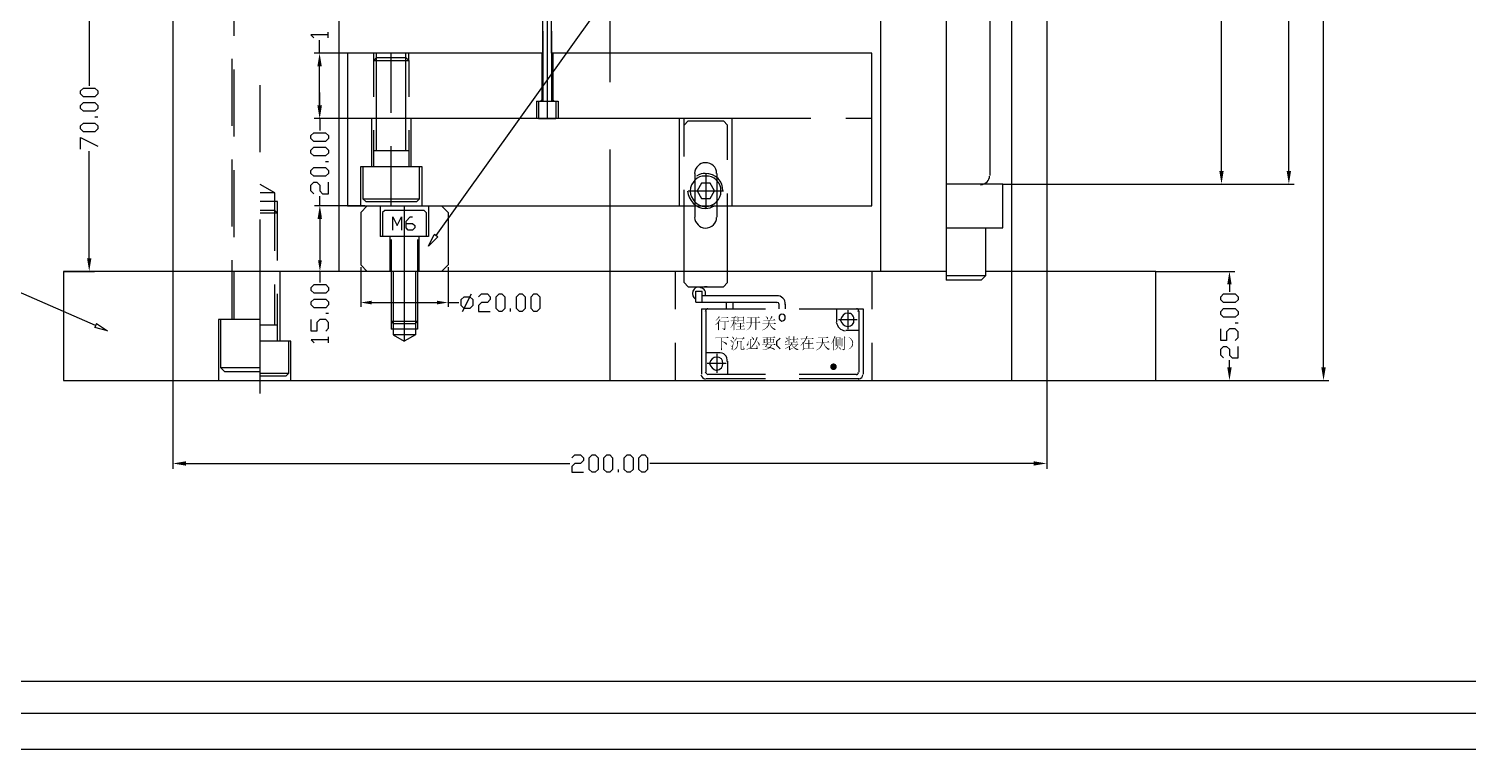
# Model space of a CAD drawing. Header units: inches. Extents: x 0 to 325, y 148 to 354.
# Drawn here: x 45.1 to 125.6, y 147.9 to 188.3 of the extents above; entities that cross this region are included whole.
import ezdxf

# ---------------------------------------------------------------- set-up
doc = ezdxf.new("R2010")
doc.units = ezdxf.units.IN
doc.header["$MEASUREMENT"] = 0

# ---------------------------------------------------------------- blocks, each defined once
blk = doc.blocks.new('AHH1270-500010_3')
at = {"transparency": 33554687}
for color, points in [(1, [(61.517, 186.165), (61.395, 186.897), (61.273, 186.165)]), (1, [(61.517, 183.966), (61.395, 183.234), (61.273, 183.967)]), (1, [(61.526, 183.966), (61.404, 183.234), (61.282, 183.967)]), (1, [(111.933, 180.303), (111.811, 179.57), (111.689, 180.302)]), (1, [(115.7, 180.303), (115.577, 179.57), (115.455, 180.302)]), (1, [(61.526, 177.616), (61.404, 178.348), (61.282, 177.616)]), (1, [(61.515, 177.738), (61.413, 178.348), (61.311, 177.738)]), (1, [(48.638, 175.417), (48.516, 174.685), (48.394, 175.418)]), (1, [(61.515, 175.295), (61.413, 174.685), (61.311, 175.295)]), (1, [(112.379, 173.952), (112.257, 174.685), (112.135, 173.952)]), (1, [(64.303, 172.837), (63.692, 172.939), (64.303, 173.04)]), (1, [(67.967, 172.837), (68.578, 172.939), (67.967, 173.04)]), (256, [(83.722, 171.79), (83.722, 171.418), (83.67, 171.387), (83.672, 171.425), (83.674, 171.633), (83.674, 171.803), (83.635, 171.762), (83.558, 171.696), (83.52, 171.67), (83.514, 171.681), (83.549, 171.717), (83.618, 171.797), (83.652, 171.841), (83.685, 171.885), (83.735, 171.97), (83.752, 172.011), (83.81, 171.96), (83.78, 171.943), (83.758, 171.911), (83.72, 171.86), (83.704, 171.841), (83.742, 171.81)]), (256, [(83.715, 172.179), (83.776, 172.131), (83.764, 172.127), (83.723, 172.091), (83.694, 172.059), (83.665, 172.025), (83.592, 171.959), (83.547, 171.926), (83.541, 171.936), (83.57, 171.963), (83.623, 172.026), (83.648, 172.061), (83.673, 172.096), (83.706, 172.155)]), (256, [(83.882, 171.486), (83.928, 171.483), (83.989, 171.479), (84.004, 171.479), (84.02, 171.479), (84.035, 171.5), (84.035, 171.52), (84.035, 171.869), (83.906, 171.869), (83.883, 171.869), (83.843, 171.863), (83.824, 171.858), (83.793, 171.889), (84.186, 171.889), (84.237, 171.936), (84.295, 171.869), (84.083, 171.869), (84.083, 171.503), (84.085, 171.457), (84.042, 171.403), (83.998, 171.394), (83.998, 171.418), (83.94, 171.455), (83.882, 171.469)]), (256, [(83.851, 172.093), (84.141, 172.093), (84.189, 172.138), (84.247, 172.073), (83.964, 172.073), (83.942, 172.073), (83.901, 172.068), (83.882, 172.063)]), (256, [(84.54, 172.09), (84.518, 172.086), (84.446, 172.078), (84.397, 172.073), (84.397, 172.086), (84.429, 172.092), (84.505, 172.111), (84.549, 172.124), (84.592, 172.138), (84.649, 172.164), (84.663, 172.176), (84.708, 172.114), (84.692, 172.114), (84.631, 172.106), (84.585, 172.097), (84.585, 171.926), (84.636, 171.926), (84.673, 171.963), (84.728, 171.905), (84.585, 171.905), (84.585, 171.841), (84.62, 171.825), (84.667, 171.799), (84.678, 171.788), (84.689, 171.777), (84.701, 171.755), (84.701, 171.746), (84.701, 171.737), (84.696, 171.72), (84.692, 171.713), (84.688, 171.705), (84.68, 171.697), (84.677, 171.697), (84.672, 171.697), (84.659, 171.715), (84.653, 171.732), (84.643, 171.757), (84.608, 171.805), (84.585, 171.827), (84.585, 171.65), (84.586, 171.441), (84.588, 171.411), (84.537, 171.387), (84.538, 171.452), (84.54, 171.65), (84.54, 171.783), (84.509, 171.704), (84.429, 171.573), (84.38, 171.52), (84.373, 171.531), (84.407, 171.583), (84.46, 171.685), (84.479, 171.735), (84.497, 171.784), (84.523, 171.87), (84.53, 171.905), (84.482, 171.905), (84.46, 171.905), (84.419, 171.9), (84.401, 171.896), (84.37, 171.926), (84.54, 171.926)]), (256, [(84.711, 171.803), (85.066, 171.803), (85.103, 171.841), (85.158, 171.783), (84.95, 171.783), (84.95, 171.636), (85.048, 171.636), (85.086, 171.674), (85.14, 171.616), (84.95, 171.616), (84.95, 171.459), (85.082, 171.459), (85.123, 171.5), (85.181, 171.439), (84.772, 171.439), (84.75, 171.439), (84.709, 171.433), (84.69, 171.428), (84.659, 171.459), (84.905, 171.459), (84.905, 171.616), (84.844, 171.616), (84.822, 171.616), (84.781, 171.61), (84.762, 171.605), (84.731, 171.636), (84.905, 171.636), (84.905, 171.783), (84.823, 171.783), (84.801, 171.783), (84.76, 171.778), (84.741, 171.773)]), (256, [(86.546, 171.95), (86.544, 171.906), (86.539, 171.813), (86.536, 171.766), (86.795, 171.766), (86.846, 171.817), (86.917, 171.745), (86.58, 171.745), (86.595, 171.701), (86.65, 171.616), (86.689, 171.575), (86.729, 171.534), (86.843, 171.472), (86.917, 171.452), (86.917, 171.441), (86.89, 171.44), (86.853, 171.418), (86.843, 171.397), (86.796, 171.421), (86.712, 171.485), (86.674, 171.525), (86.636, 171.565), (86.578, 171.675), (86.559, 171.745), (86.532, 171.745), (86.517, 171.682), (86.451, 171.574), (86.401, 171.529), (86.351, 171.483), (86.218, 171.413), (86.137, 171.387), (86.133, 171.401), (86.22, 171.438), (86.345, 171.521), (86.382, 171.566), (86.42, 171.611), (86.469, 171.701), (86.481, 171.745), (86.245, 171.745), (86.223, 171.745), (86.182, 171.74), (86.164, 171.735), (86.133, 171.766), (86.485, 171.766), (86.488, 171.803), (86.491, 171.896), (86.491, 171.95), (86.29, 171.95), (86.268, 171.95), (86.227, 171.945), (86.208, 171.94), (86.178, 171.971), (86.563, 171.971), (86.577, 171.994), (86.602, 172.05), (86.614, 172.082), (86.626, 172.113), (86.643, 172.165), (86.648, 172.185), (86.73, 172.131), (86.689, 172.114), (86.66, 172.069), (86.609, 171.998), (86.587, 171.971), (86.764, 171.971), (86.812, 172.019), (86.88, 171.95)]), (256, [(86.324, 172.168), (86.331, 172.178), (86.365, 172.16), (86.416, 172.126), (86.433, 172.11), (86.45, 172.095), (86.467, 172.066), (86.467, 172.053), (86.467, 172.044), (86.461, 172.025), (86.456, 172.015), (86.45, 172.005), (86.442, 171.994), (86.433, 171.994), (86.418, 172.019), (86.409, 172.042), (86.396, 172.076), (86.353, 172.139)]), (256, [(83.513, 170.974), (84.144, 170.974), (84.195, 171.025), (84.267, 170.953), (83.895, 170.953), (83.895, 170.776), (83.998, 170.745), (84.116, 170.697), (84.132, 170.678), (84.148, 170.661), (84.164, 170.629), (84.164, 170.615), (84.164, 170.611), (84.16, 170.596), (84.156, 170.586), (84.152, 170.577), (84.144, 170.568), (84.141, 170.568), (84.134, 170.568), (84.11, 170.59), (84.093, 170.612), (84.069, 170.644), (83.97, 170.718), (83.895, 170.759), (83.895, 170.411), (83.895, 170.375), (83.897, 170.315), (83.899, 170.291), (83.841, 170.268), (83.842, 170.331), (83.844, 170.418), (83.844, 170.441), (83.844, 170.953), (83.626, 170.953), (83.604, 170.953), (83.563, 170.948), (83.544, 170.943)]), (256, [(84.366, 170.851), (84.426, 170.82), (84.485, 170.769), (84.485, 170.75), (84.485, 170.731), (84.476, 170.704), (84.466, 170.697), (84.457, 170.69), (84.441, 170.707), (84.434, 170.731), (84.426, 170.754), (84.388, 170.808), (84.359, 170.84)]), (256, [(84.605, 170.871), (84.558, 170.707), (84.506, 170.522), (84.5, 170.501), (84.495, 170.48), (84.49, 170.428), (84.49, 170.397), (84.491, 170.366), (84.494, 170.323), (84.495, 170.311), (84.495, 170.305), (84.487, 170.298), (84.478, 170.298), (84.471, 170.298), (84.455, 170.301), (84.444, 170.305), (84.434, 170.308), (84.424, 170.323), (84.424, 170.336), (84.424, 170.344), (84.429, 170.369), (84.434, 170.387), (84.439, 170.403), (84.444, 170.431), (84.444, 170.441), (84.444, 170.453), (84.436, 170.472), (84.429, 170.479), (84.421, 170.486), (84.388, 170.499), (84.362, 170.506), (84.362, 170.52), (84.393, 170.516), (84.432, 170.514), (84.439, 170.515), (84.447, 170.516), (84.464, 170.531), (84.473, 170.545), (84.483, 170.56), (84.541, 170.725), (84.591, 170.875)]), (256, [(84.444, 171.038), (84.492, 171.014), (84.544, 170.979), (84.548, 170.966), (84.553, 170.954), (84.557, 170.937), (84.557, 170.932), (84.557, 170.924), (84.551, 170.909), (84.545, 170.902), (84.539, 170.895), (84.529, 170.888), (84.526, 170.888), (84.521, 170.888), (84.511, 170.905), (84.506, 170.922), (84.497, 170.944), (84.463, 170.997), (84.437, 171.028)]), (256, [(84.731, 170.796), (84.778, 170.768), (84.922, 170.768), (84.956, 170.802), (85.004, 170.755), (84.973, 170.731), (84.973, 170.38), (84.973, 170.363), (84.986, 170.347), (85, 170.349), (85.069, 170.349), (85.08, 170.349), (85.094, 170.368), (85.096, 170.387), (85.098, 170.405), (85.101, 170.462), (85.103, 170.499), (85.116, 170.499), (85.118, 170.47), (85.123, 170.424), (85.127, 170.405), (85.13, 170.388), (85.149, 170.363), (85.164, 170.356), (85.155, 170.338), (85.138, 170.316), (85.128, 170.313), (85.119, 170.311), (85.101, 170.308), (85.092, 170.308), (84.993, 170.308), (84.961, 170.307), (84.928, 170.338), (84.928, 170.369), (84.928, 170.748), (84.778, 170.748), (84.778, 170.668), (84.769, 170.544), (84.76, 170.501), (84.75, 170.458), (84.71, 170.386), (84.679, 170.358), (84.649, 170.33), (84.565, 170.282), (84.513, 170.264), (84.509, 170.277), (84.555, 170.301), (84.629, 170.355), (84.657, 170.385), (84.685, 170.415), (84.719, 170.493), (84.724, 170.542), (84.729, 170.59), (84.733, 170.717)]), (256, [(85.014, 170.84), (85.058, 170.943), (84.693, 170.943), (84.695, 170.909), (84.689, 170.863), (84.681, 170.853), (84.674, 170.841), (84.656, 170.83), (84.646, 170.83), (84.642, 170.83), (84.632, 170.832), (84.625, 170.834), (84.618, 170.835), (84.612, 170.84), (84.612, 170.844), (84.612, 170.847), (84.618, 170.858), (84.625, 170.864), (84.635, 170.876), (84.651, 170.901), (84.657, 170.914), (84.663, 170.926), (84.675, 170.972), (84.679, 171.004), (84.693, 171.004), (84.693, 170.963), (85.055, 170.963), (85.092, 171.004), (85.15, 170.946), (85.133, 170.939), (85.105, 170.924), (85.094, 170.916), (85.083, 170.907), (85.048, 170.866), (85.024, 170.833)]), (256, [(85.468, 170.424), (85.468, 170.738), (85.468, 170.786), (85.466, 170.871), (85.464, 170.909), (85.546, 170.871), (85.515, 170.847), (85.515, 170.455), (85.546, 170.484), (85.61, 170.561), (85.643, 170.61), (85.677, 170.659), (85.734, 170.765), (85.759, 170.823), (85.784, 170.881), (85.815, 170.973), (85.822, 171.008), (85.897, 170.963), (85.867, 170.946), (85.836, 170.867), (85.762, 170.716), (85.718, 170.643), (85.675, 170.569), (85.573, 170.453), (85.515, 170.41), (85.515, 170.399), (85.536, 170.387), (85.556, 170.387), (85.775, 170.387), (85.786, 170.385), (85.806, 170.391), (85.814, 170.399), (85.821, 170.406), (85.833, 170.487), (85.836, 170.56), (85.853, 170.56), (85.855, 170.511), (85.861, 170.449), (85.865, 170.436), (85.869, 170.423), (85.887, 170.402), (85.901, 170.394), (85.885, 170.363), (85.831, 170.336), (85.792, 170.339), (85.542, 170.339), (85.507, 170.337), (85.471, 170.361), (85.471, 170.387), (85.425, 170.363), (85.314, 170.324), (85.249, 170.308), (85.246, 170.322), (85.322, 170.349), (85.434, 170.4)]), (256, [(85.348, 170.786), (85.362, 170.786), (85.363, 170.723), (85.363, 170.634), (85.36, 170.609), (85.357, 170.583), (85.345, 170.551), (85.334, 170.544), (85.324, 170.537), (85.307, 170.53), (85.3, 170.53), (85.293, 170.53), (85.283, 170.534), (85.278, 170.538), (85.274, 170.543), (85.27, 170.551), (85.27, 170.554), (85.27, 170.562), (85.283, 170.588), (85.297, 170.605), (85.316, 170.627), (85.341, 170.717)]), (256, [(85.522, 171.031), (85.533, 171.038), (85.585, 171.002), (85.65, 170.951), (85.662, 170.936), (85.674, 170.92), (85.686, 170.895), (85.686, 170.885), (85.686, 170.881), (85.682, 170.868), (85.677, 170.859), (85.673, 170.85), (85.661, 170.839), (85.654, 170.838), (85.646, 170.838), (85.629, 170.862), (85.621, 170.888), (85.611, 170.914), (85.562, 170.985)]), (256, [(85.86, 170.762), (85.87, 170.768), (85.918, 170.719), (85.974, 170.654), (85.983, 170.639), (85.991, 170.624), (85.999, 170.598), (85.999, 170.588), (85.999, 170.583), (85.997, 170.569), (85.995, 170.56), (85.992, 170.552), (85.98, 170.538), (85.971, 170.533), (85.961, 170.528), (85.945, 170.555), (85.938, 170.588), (85.932, 170.618), (85.892, 170.705)]), (256, [(87.778, 170.594), (87.778, 170.615), (87.745, 170.664), (87.713, 170.693), (87.72, 170.7), (87.761, 170.686), (87.808, 170.664), (87.814, 170.656), (87.82, 170.647), (87.826, 170.634), (87.826, 170.629), (87.826, 170.622), (87.817, 170.605), (87.809, 170.594), (88.041, 170.594), (88.099, 170.645), (88.17, 170.574), (87.805, 170.574), (87.824, 170.545), (87.88, 170.479), (87.918, 170.441), (87.96, 170.479), (88.019, 170.543), (88.034, 170.571), (88.092, 170.513), (88.078, 170.511), (88.049, 170.501), (88.032, 170.492), (88.016, 170.484), (87.965, 170.453), (87.931, 170.431), (87.952, 170.414), (88.006, 170.384), (88.039, 170.371), (88.072, 170.358), (88.144, 170.342), (88.184, 170.339), (88.184, 170.325), (88.155, 170.32), (88.117, 170.295), (88.109, 170.274), (88.059, 170.295), (87.972, 170.346), (87.933, 170.378), (87.895, 170.409), (87.821, 170.508), (87.785, 170.574), (87.761, 170.552), (87.712, 170.509), (87.686, 170.489), (87.686, 170.345), (87.863, 170.4), (87.87, 170.39), (87.778, 170.349), (87.676, 170.286), (87.665, 170.264), (87.624, 170.322), (87.635, 170.33), (87.643, 170.349), (87.642, 170.359), (87.642, 170.458), (87.587, 170.424), (87.461, 170.369), (87.389, 170.349), (87.386, 170.359), (87.486, 170.402), (87.655, 170.509), (87.723, 170.574), (87.515, 170.574), (87.493, 170.574), (87.452, 170.569), (87.434, 170.564), (87.403, 170.594)]), (256, [(87.659, 171.001), (87.658, 170.649), (87.611, 170.619), (87.613, 170.661), (87.614, 170.764), (87.614, 170.824), (87.579, 170.801), (87.52, 170.761), (87.497, 170.743), (87.473, 170.725), (87.449, 170.697), (87.447, 170.687), (87.4, 170.745), (87.428, 170.753), (87.536, 170.803), (87.614, 170.844), (87.614, 170.931), (87.613, 171.042), (87.611, 171.066), (87.689, 171.021)]), (256, [(87.447, 170.994), (87.493, 170.975), (87.545, 170.948), (87.551, 170.939), (87.557, 170.931), (87.563, 170.917), (87.563, 170.912), (87.563, 170.905), (87.558, 170.889), (87.553, 170.88), (87.548, 170.87), (87.539, 170.861), (87.536, 170.861), (87.53, 170.861), (87.521, 170.873), (87.515, 170.885), (87.507, 170.905), (87.469, 170.956), (87.44, 170.987)]), (256, [(87.676, 170.895), (87.884, 170.895), (87.884, 170.953), (87.882, 171.033), (87.88, 171.055), (87.959, 171.021), (87.928, 170.997), (87.928, 170.895), (88.051, 170.895), (88.099, 170.943), (88.164, 170.874), (87.928, 170.874), (87.928, 170.731), (88.02, 170.731), (88.068, 170.772), (88.129, 170.711), (87.826, 170.711), (87.804, 170.711), (87.763, 170.705), (87.744, 170.701), (87.713, 170.731), (87.884, 170.731), (87.884, 170.874), (87.788, 170.874), (87.766, 170.874), (87.725, 170.869), (87.707, 170.864)]), (256, [(88.406, 170.677), (88.406, 170.682), (88.404, 170.707), (88.402, 170.728), (88.436, 170.714), (88.465, 170.75), (88.522, 170.839), (88.549, 170.891), (88.399, 170.891), (88.377, 170.891), (88.336, 170.887), (88.317, 170.881), (88.286, 170.912), (88.556, 170.912), (88.574, 170.958), (88.599, 171.035), (88.603, 171.066), (88.682, 171.025), (88.648, 171.004), (88.643, 170.989), (88.622, 170.943), (88.607, 170.912), (88.907, 170.912), (88.958, 170.963), (89.03, 170.891), (88.6, 170.891), (88.564, 170.822), (88.493, 170.714), (88.457, 170.677), (88.457, 170.298), (88.406, 170.271), (88.407, 170.298), (88.409, 170.348), (88.409, 170.37), (88.409, 170.629), (88.37, 170.593), (88.296, 170.537), (88.263, 170.517), (88.256, 170.527), (88.307, 170.571), (88.382, 170.646)]), (256, [(88.716, 170.779), (88.716, 170.791), (88.714, 170.833), (88.713, 170.864), (88.791, 170.83), (88.764, 170.806), (88.764, 170.667), (88.893, 170.667), (88.938, 170.711), (89.002, 170.646), (88.764, 170.646), (88.764, 170.373), (88.935, 170.373), (88.982, 170.421), (89.05, 170.353), (88.586, 170.353), (88.564, 170.353), (88.523, 170.348), (88.505, 170.343), (88.474, 170.373), (88.716, 170.373), (88.716, 170.646), (88.631, 170.646), (88.608, 170.646), (88.568, 170.641), (88.549, 170.636), (88.518, 170.667), (88.716, 170.667)]), (256, [(89.231, 170.984), (89.715, 170.984), (89.766, 171.035), (89.838, 170.964), (89.545, 170.964), (89.543, 170.918), (89.536, 170.8), (89.531, 170.728), (89.766, 170.728), (89.825, 170.786), (89.903, 170.707), (89.576, 170.707), (89.605, 170.619), (89.681, 170.49), (89.729, 170.449), (89.777, 170.407), (89.878, 170.356), (89.93, 170.346), (89.93, 170.333), (89.901, 170.331), (89.862, 170.307), (89.852, 170.285), (89.782, 170.324), (89.677, 170.426), (89.642, 170.49), (89.607, 170.553), (89.565, 170.662), (89.558, 170.707), (89.528, 170.707), (89.513, 170.619), (89.447, 170.477), (89.397, 170.424), (89.346, 170.371), (89.226, 170.291), (89.156, 170.264), (89.149, 170.274), (89.219, 170.311), (89.329, 170.401), (89.369, 170.453), (89.409, 170.505), (89.463, 170.633), (89.477, 170.707), (89.265, 170.707), (89.243, 170.707), (89.202, 170.703), (89.183, 170.698), (89.153, 170.728), (89.48, 170.728), (89.485, 170.807), (89.49, 170.924), (89.49, 170.964), (89.344, 170.964), (89.321, 170.964), (89.28, 170.958), (89.262, 170.953)]), (256, [(90.111, 170.793), (90.084, 170.743), (90.033, 170.667), (90.009, 170.639), (89.999, 170.649), (90.038, 170.716), (90.099, 170.841), (90.12, 170.9), (90.141, 170.959), (90.165, 171.039), (90.169, 171.059), (90.237, 171.021), (90.21, 171.001), (90.191, 170.96), (90.152, 170.873), (90.132, 170.827), (90.176, 170.803), (90.156, 170.783), (90.156, 170.418), (90.156, 170.39), (90.157, 170.322), (90.159, 170.281), (90.108, 170.261), (90.109, 170.313), (90.111, 170.4), (90.111, 170.435)]), (256, [(90.35, 170.892), (90.418, 170.861), (90.398, 170.837), (90.396, 170.77), (90.393, 170.659), (90.391, 170.614), (90.389, 170.568), (90.377, 170.492), (90.367, 170.462), (90.357, 170.431), (90.326, 170.379), (90.306, 170.358), (90.285, 170.337), (90.224, 170.293), (90.183, 170.271), (90.176, 170.281), (90.224, 170.315), (90.29, 170.384), (90.309, 170.419), (90.328, 170.454), (90.348, 170.558), (90.35, 170.627), (90.351, 170.696), (90.351, 170.829)]), (256, [(90.5, 170.936), (90.5, 170.667), (90.5, 170.651), (90.502, 170.584), (90.503, 170.533), (90.459, 170.513), (90.459, 170.95), (90.292, 170.95), (90.292, 170.516), (90.248, 170.492), (90.249, 170.54), (90.251, 170.603), (90.251, 170.618), (90.251, 170.874), (90.251, 170.89), (90.249, 170.951), (90.248, 170.997), (90.299, 170.97), (90.456, 170.97), (90.486, 171.001), (90.531, 170.956)]), (256, [(90.623, 170.885), (90.623, 170.591), (90.623, 170.573), (90.624, 170.523), (90.626, 170.492), (90.575, 170.469), (90.577, 170.508), (90.578, 170.568), (90.578, 170.588), (90.578, 170.827), (90.578, 170.846), (90.577, 170.903), (90.575, 170.943), (90.647, 170.909)]), (256, [(90.578, 170.349), (90.611, 170.344), (90.66, 170.339), (90.677, 170.339), (90.694, 170.339), (90.71, 170.356), (90.708, 170.373), (90.708, 170.946), (90.708, 170.968), (90.706, 171.019), (90.705, 171.048), (90.783, 171.008), (90.752, 170.984), (90.752, 170.346), (90.754, 170.317), (90.72, 170.276), (90.684, 170.264), (90.686, 170.281), (90.633, 170.315), (90.578, 170.333)]), (256, [(91.163, 170.469), (91.135, 170.433), (91.074, 170.377), (91.04, 170.358), (91.007, 170.339), (90.973, 170.323), (90.972, 170.327), (90.971, 170.332), (90.996, 170.355), (91.022, 170.373), (91.045, 170.391), (91.096, 170.448), (91.122, 170.488), (91.148, 170.528), (91.172, 170.62), (91.168, 170.674), (91.165, 170.726), (91.138, 170.814), (91.115, 170.849), (91.092, 170.884), (91.045, 170.94), (91.022, 170.96), (90.996, 170.98), (90.971, 171.005), (90.972, 171.01), (90.973, 171.013), (91.005, 170.997), (91.037, 170.975), (91.068, 170.954), (91.131, 170.891), (91.161, 170.849), (91.192, 170.807), (91.222, 170.709), (91.221, 170.653), (91.22, 170.597), (91.191, 170.505)]), (256, [(90.398, 170.482), (90.447, 170.446), (90.504, 170.4), (90.512, 170.389), (90.52, 170.377), (90.527, 170.358), (90.527, 170.349), (90.527, 170.342), (90.522, 170.327), (90.517, 170.319), (90.512, 170.31), (90.505, 170.302), (90.5, 170.302), (90.492, 170.313), (90.486, 170.326), (90.478, 170.344), (90.458, 170.38), (90.447, 170.397), (90.436, 170.414), (90.408, 170.452), (90.391, 170.472)]), (256, [(90.306, 169.348), (90.305, 169.366), (90.302, 169.385), (90.298, 169.403), (90.291, 169.42), (90.283, 169.437), (90.273, 169.452), (90.262, 169.467), (90.249, 169.48), (90.235, 169.493), (90.22, 169.504), (90.203, 169.512), (90.187, 169.52), (90.169, 169.525), (90.151, 169.529), (90.132, 169.531), (90.113, 169.531), (90.095, 169.529), (90.077, 169.525), (90.059, 169.52), (90.042, 169.512), (90.026, 169.504), (90.011, 169.493), (89.997, 169.48), (89.984, 169.467), (89.973, 169.452), (89.963, 169.437), (89.954, 169.42), (89.948, 169.403), (89.944, 169.385), (89.941, 169.366), (89.94, 169.348), (90.123, 169.348)]), (256, [(89.94, 169.348), (89.941, 169.329), (89.944, 169.311), (89.948, 169.293), (89.954, 169.276), (89.963, 169.259), (89.973, 169.243), (89.984, 169.229), (89.997, 169.215), (90.011, 169.203), (90.026, 169.193), (90.042, 169.183), (90.059, 169.176), (90.077, 169.171), (90.095, 169.167), (90.113, 169.165), (90.132, 169.165), (90.151, 169.167), (90.169, 169.171), (90.187, 169.176), (90.203, 169.183), (90.22, 169.193), (90.235, 169.203), (90.249, 169.215), (90.262, 169.229), (90.273, 169.243), (90.283, 169.259), (90.291, 169.276), (90.298, 169.293), (90.302, 169.311), (90.305, 169.329), (90.306, 169.348), (90.123, 169.348)]), (1, [(112.379, 169.311), (112.257, 168.578), (112.135, 169.311)]), (1, [(117.638, 169.311), (117.516, 168.578), (117.394, 169.311)]), (1, [(53.922, 163.814), (53.189, 163.936), (53.922, 164.058)]), (1, [(101.308, 163.814), (102.041, 163.936), (101.308, 164.058)])]:
    blk.add_hatch(color=color, dxfattribs=at).paths.add_polyline_path(points)
h = blk.add_hatch(color=256, dxfattribs=at)
h.paths.add_polyline_path([(84.755, 171.848), (84.757, 171.887), (84.759, 171.964), (84.759, 172.003), (84.759, 172.042), (84.757, 172.117), (84.755, 172.155), (84.806, 172.124), (85.055, 172.124), (85.086, 172.155), (85.134, 172.108), (85.103, 172.087), (85.103, 172.008), (85.105, 171.905), (85.107, 171.882), (85.059, 171.865), (85.059, 171.905), (84.803, 171.905), (84.803, 171.868), (84.755, 171.847)])
h.paths.add_polyline_path([(84.803, 172.104), (84.803, 171.926), (85.059, 171.926), (85.059, 172.104), (84.803, 172.104)])
h = blk.add_hatch(color=256, dxfattribs=at)
h.paths.add_polyline_path([(85.809, 171.81), (85.809, 171.544), (85.809, 171.512), (85.811, 171.449), (85.813, 171.418), (85.754, 171.398), (85.756, 171.449), (85.758, 171.536), (85.758, 171.571), (85.758, 171.81), (85.546, 171.81), (85.545, 171.737), (85.512, 171.615), (85.481, 171.566), (85.451, 171.518), (85.347, 171.43), (85.273, 171.391), (85.263, 171.401), (85.32, 171.437), (85.405, 171.519), (85.434, 171.565), (85.463, 171.611), (85.494, 171.734), (85.495, 171.81), (85.362, 171.81), (85.34, 171.81), (85.299, 171.805), (85.28, 171.8), (85.25, 171.831), (85.495, 171.831), (85.495, 172.087), (85.41, 172.087), (85.388, 172.087), (85.347, 172.082), (85.328, 172.077), (85.297, 172.108), (85.881, 172.108), (85.932, 172.158), (86.003, 172.087), (85.809, 172.087), (85.809, 171.831), (85.918, 171.831), (85.973, 171.885), (86.048, 171.81), (85.809, 171.81)])
h.paths.add_polyline_path([(85.546, 172.087), (85.546, 171.831), (85.758, 171.831), (85.758, 172.087), (85.546, 172.087)])
h = blk.add_hatch(color=256, dxfattribs=at)
h.paths.add_polyline_path([(86.416, 170.701), (86.487, 170.66), (86.46, 170.646), (86.452, 170.634), (86.433, 170.607), (86.423, 170.591), (86.77, 170.591), (86.828, 170.643), (86.9, 170.571), (86.685, 170.571), (86.667, 170.533), (86.62, 170.463), (86.593, 170.431), (86.66, 170.416), (86.751, 170.389), (86.776, 170.376), (86.8, 170.365), (86.826, 170.336), (86.827, 170.318), (86.828, 170.302), (86.822, 170.284), (86.815, 170.284), (86.81, 170.284), (86.793, 170.295), (86.781, 170.305), (86.755, 170.325), (86.648, 170.373), (86.566, 170.4), (86.535, 170.38), (86.457, 170.343), (86.411, 170.327), (86.364, 170.311), (86.22, 170.284), (86.122, 170.274), (86.119, 170.288), (86.259, 170.31), (86.457, 170.375), (86.515, 170.417), (86.454, 170.431), (86.339, 170.452), (86.286, 170.459), (86.298, 170.472), (86.335, 170.528), (86.361, 170.571), (86.204, 170.571), (86.191, 170.571), (86.158, 170.566), (86.14, 170.561), (86.109, 170.591), (86.371, 170.591), (86.387, 170.619), (86.409, 170.673), (86.416, 170.701)])
h.paths.add_polyline_path([(86.416, 170.571), (86.404, 170.554), (86.37, 170.504), (86.348, 170.472), (86.385, 170.467), (86.483, 170.453), (86.542, 170.445), (86.566, 170.468), (86.609, 170.532), (86.627, 170.571), (86.416, 170.571)])
h = blk.add_hatch(color=256, dxfattribs=at)
h.paths.add_polyline_path([(86.143, 170.997), (86.757, 170.997), (86.812, 171.048), (86.88, 170.977), (86.617, 170.977), (86.617, 170.875), (86.73, 170.875), (86.754, 170.912), (86.808, 170.871), (86.781, 170.847), (86.781, 170.795), (86.783, 170.717), (86.784, 170.694), (86.736, 170.67), (86.736, 170.707), (86.272, 170.707), (86.272, 170.68), (86.225, 170.659), (86.227, 170.692), (86.228, 170.754), (86.228, 170.784), (86.228, 170.814), (86.227, 170.873), (86.225, 170.902), (86.279, 170.875), (86.392, 170.875), (86.392, 170.977), (86.245, 170.977), (86.228, 170.977), (86.192, 170.972), (86.174, 170.967), (86.143, 170.997)])
h.paths.add_polyline_path([(86.436, 170.854), (86.436, 170.728), (86.573, 170.728), (86.573, 170.854), (86.436, 170.854)])
h.paths.add_polyline_path([(86.617, 170.854), (86.617, 170.728), (86.736, 170.728), (86.736, 170.854), (86.617, 170.854)])
h.paths.add_polyline_path([(86.273, 170.854), (86.272, 170.728), (86.392, 170.728), (86.392, 170.854), (86.272, 170.854)])
h.paths.add_polyline_path([(86.436, 170.977), (86.436, 170.875), (86.573, 170.875), (86.573, 170.977), (86.436, 170.977)])
for points in [[(0.118, 147.946), (324.53, 147.946), (324.53, 353.813), (0.118, 353.813), (0.118, 147.946)], [(19.615, 149.968), (304.507, 149.968), (304.507, 351.791), (19.615, 351.791), (19.615, 149.968)], [(81.52, 178.345), (81.52, 183.231)], [(81.766, 181.115), (81.766, 183.231)], [(82.007, 183.098), (81.766, 182.857)], [(82.007, 183.098), (83.965, 183.098)], [(83.965, 183.098), (84.206, 182.857)], [(84.206, 180.928), (84.206, 182.857)], [(84.452, 178.345), (84.452, 183.231)], [(82.376, 180.166), (82.376, 179.954)], [(83.473, 179.192), (83.232, 179.615), (82.74, 179.615), (82.499, 179.192), (82.74, 178.768)], [(83.596, 180.166), (83.596, 179.954)], [(81.766, 177.125), (81.766, 179.241)], [(82.74, 178.768), (83.232, 178.768)], [(83.232, 178.768), (83.473, 179.192)], [(84.206, 177.125), (84.206, 179.049)], [(82.376, 178.429), (82.376, 177.725)], [(83.596, 178.429), (83.596, 177.725)], [(81.766, 174.06), (81.766, 177.125)], [(84.206, 174.06), (84.206, 177.125)], [(81.274, 174.68), (81.274, 172.57)], [(92.27, 174.68), (92.27, 172.57)], [(81.766, 174.06), (82.007, 173.819)], [(82.007, 173.819), (83.965, 173.819)], [(83.065, 173.819), (82.907, 173.819)], [(84.206, 174.06), (83.965, 173.819)], [(82.42, 173.573), (82.789, 173.573)], [(82.42, 172.963), (82.42, 173.573)], [(82.789, 172.963), (82.789, 173.573)], [(82.789, 173.327), (86.956, 173.327)], [(82.42, 172.963), (86.956, 172.963)], [(82.74, 172.594), (82.74, 168.934)], [(82.74, 172.594), (86.322, 172.594)], [(82.986, 172.471), (82.986, 169.052)], [(84.147, 172.594), (84.147, 172.963)], [(84.511, 172.594), (84.511, 172.963)], [(87.079, 172.594), (87.079, 172.84)], [(87.443, 172.594), (87.443, 172.84)], [(88.201, 172.594), (91.778, 172.594)], [(90.312, 171.861), (90.312, 172.594)], [(91.537, 172.471), (91.537, 169.052)], [(91.778, 172.594), (91.778, 168.934)], [(81.274, 170.69), (81.274, 168.575)], [(87.143, 170.956), (86.942, 170.754), (86.942, 170.553), (87.143, 170.346)], [(91.537, 171.374), (90.804, 171.374)], [(92.27, 170.69), (92.27, 168.575)], [(82.986, 170.154), (83.719, 170.154)], [(84.206, 169.667), (84.206, 168.934)], [(82.986, 168.688), (86.322, 168.688)], [(83.109, 168.934), (86.322, 168.934)], [(88.201, 168.934), (91.414, 168.934)], [(88.201, 168.688), (91.537, 168.688)], [(302.736, 151.735), (24.781, 151.735)]]:
    blk.add_lwpolyline(points, dxfattribs=at)
at = {"color": 1, "transparency": 33554687}
for points in [[(67.902, 176.687), (115.264, 242.932), (115.998, 242.932)], [(115.574, 180.298), (115.574, 205.335)], [(117.513, 169.308), (117.513, 199.761)], [(96.422, 198.118), (96.422, 174.193)], [(111.811, 180.298), (111.811, 194.408)], [(48.514, 191.048), (48.514, 185.061)], [(77.614, 189.021), (77.614, 185.263)], [(61.88, 187.914), (60.906, 187.914), (61.069, 187.752)], [(61.393, 186.896), (61.393, 187.629)], [(61.88, 187.752), (61.88, 188.077)], [(62.958, 186.896), (61.098, 186.896)], [(61.393, 183.964), (61.393, 186.163)], [(58.073, 181.346), (58.073, 185.1)], [(49.001, 184.613), (48.838, 184.451), (48.189, 184.451), (48.026, 184.613), (48.026, 184.78), (48.189, 184.943), (48.838, 184.943), (49.001, 184.78), (49.001, 184.613)], [(61.403, 183.964), (61.403, 184.697)], [(49.001, 183.801), (48.838, 183.639), (48.189, 183.639), (48.026, 183.801), (48.026, 183.964), (48.189, 184.126), (48.838, 184.126), (49.001, 183.964), (49.001, 183.801)], [(49.001, 182.66), (48.838, 182.498), (48.189, 182.498), (48.026, 182.66), (48.026, 182.822), (48.189, 182.985), (48.838, 182.985), (49.001, 182.822), (49.001, 182.66)], [(49.001, 183.314), (48.838, 183.314)], [(62.958, 183.231), (61.098, 183.231)], [(62.958, 183.231), (61.108, 183.231)], [(61.403, 183.231), (61.403, 182.566)], [(48.026, 181.524), (48.026, 182.173), (49.001, 181.686)], [(61.89, 182.119), (61.728, 181.956), (61.074, 181.956), (60.911, 182.119), (60.911, 182.281), (61.074, 182.443), (61.728, 182.443), (61.89, 182.281), (61.89, 182.119)], [(48.514, 175.413), (48.514, 181.401)], [(61.89, 181.302), (61.728, 181.14), (61.074, 181.14), (60.911, 181.302), (60.911, 181.464), (61.074, 181.632), (61.728, 181.632), (61.89, 181.464), (61.89, 181.302)], [(77.614, 181.509), (77.614, 168.575)], [(61.89, 180.166), (61.728, 180.003), (61.074, 180.003), (60.911, 180.166), (60.911, 180.328), (61.074, 180.49), (61.728, 180.49), (61.89, 180.328), (61.89, 180.166)], [(61.89, 180.815), (61.728, 180.815)], [(61.074, 179.024), (60.911, 179.187), (60.911, 179.511), (61.074, 179.674), (61.241, 179.674), (61.403, 179.511), (61.403, 179.187), (61.566, 179.024), (61.89, 179.024), (61.89, 179.674)], [(82.986, 180.166), (82.986, 178.213)], [(99.595, 179.565), (112.101, 179.565)], [(99.595, 179.565), (115.87, 179.565)], [(48.873, 171.659), (32.234, 178.926), (31.501, 178.926)], [(61.403, 178.345), (61.403, 178.901)], [(82.007, 179.192), (83.965, 179.192)], [(62.958, 178.345), (61.108, 178.345)], [(63.932, 178.345), (61.167, 178.345)], [(58.073, 167.842), (58.073, 177.593)], [(61.403, 177.612), (61.403, 176.879)], [(61.413, 177.735), (61.413, 175.295)], [(68.001, 176.614), (67.474, 176.087), (67.804, 176.756)], [(68.001, 176.614), (67.804, 176.756)], [(47.082, 174.68), (48.809, 174.68)], [(53.187, 174.68), (53.187, 163.64)], [(63.932, 174.68), (61.167, 174.68)], [(61.413, 174.68), (61.413, 174.07)], [(63.691, 174.926), (63.691, 172.693)], [(68.576, 174.926), (68.576, 172.693)], [(102.04, 174.68), (102.04, 163.64)], [(108.146, 174.68), (112.549, 174.68)], [(61.9, 173.622), (61.738, 173.46), (61.083, 173.46), (60.921, 173.622), (60.921, 173.785), (61.083, 173.947), (61.738, 173.947), (61.9, 173.785), (61.9, 173.622)], [(112.254, 173.947), (112.254, 173.544)], [(61.9, 172.811), (61.738, 172.648), (61.083, 172.648), (60.921, 172.811), (60.921, 172.973), (61.083, 173.135), (61.738, 173.135), (61.9, 172.973), (61.9, 172.811)], [(69.472, 172.609), (69.309, 172.771), (69.309, 173.101), (69.472, 173.263), (69.796, 173.263), (69.959, 173.101), (69.959, 172.771), (69.796, 172.609), (69.472, 172.609)], [(69.388, 172.447), (69.88, 173.426)], [(70.283, 173.263), (70.446, 173.426), (70.775, 173.426), (70.938, 173.263), (70.938, 173.101), (70.775, 172.934), (70.446, 172.934), (70.283, 172.771), (70.283, 172.447), (70.938, 172.447)], [(71.425, 172.447), (71.262, 172.609), (71.262, 173.263), (71.425, 173.426), (71.587, 173.426), (71.749, 173.263), (71.749, 172.609), (71.587, 172.447), (71.425, 172.447)], [(72.566, 172.447), (72.404, 172.609), (72.404, 173.263), (72.566, 173.426), (72.728, 173.426), (72.891, 173.263), (72.891, 172.609), (72.728, 172.447), (72.566, 172.447)], [(73.378, 172.447), (73.216, 172.609), (73.216, 173.263), (73.378, 173.426), (73.54, 173.426), (73.703, 173.263), (73.703, 172.609), (73.54, 172.447), (73.378, 172.447)], [(112.741, 173.096), (112.578, 172.934), (111.929, 172.934), (111.767, 173.096), (111.767, 173.258), (111.929, 173.421), (112.578, 173.421), (112.741, 173.258), (112.741, 173.096)], [(61.9, 172.319), (61.738, 172.319)], [(64.301, 172.934), (67.966, 172.934)], [(68.576, 172.934), (69.186, 172.934)], [(72.074, 172.447), (72.074, 172.609)], [(90.927, 172.515), (90.927, 171.453)], [(112.741, 172.279), (112.578, 172.117), (111.929, 172.117), (111.767, 172.279), (111.767, 172.442), (111.929, 172.604), (112.578, 172.604), (112.741, 172.442), (112.741, 172.279)], [(48.922, 171.773), (49.547, 171.364), (48.823, 171.546)], [(48.922, 171.773), (48.823, 171.546)], [(61.738, 171.345), (61.9, 171.507), (61.9, 171.832), (61.738, 171.994), (61.413, 171.994), (61.246, 171.832), (61.246, 171.345), (60.921, 171.345), (60.921, 171.994)], [(90.395, 171.984), (91.453, 171.984)], [(112.578, 170.813), (112.741, 170.976), (112.741, 171.305), (112.578, 171.468), (112.254, 171.468), (112.091, 171.305), (112.091, 170.813), (111.767, 170.813), (111.767, 171.468)], [(112.741, 171.792), (112.578, 171.792)], [(61.9, 170.858), (60.921, 170.858), (61.083, 170.69)], [(61.9, 170.69), (61.9, 171.02)], [(83.596, 170.07), (83.596, 169.013)], [(111.929, 169.839), (111.767, 170.001), (111.767, 170.326), (111.929, 170.489), (112.091, 170.489), (112.254, 170.326), (112.254, 170.001), (112.416, 169.839), (112.741, 169.839), (112.741, 170.489)], [(83.065, 169.544), (84.127, 169.544)], [(112.254, 169.308), (112.254, 169.716)], [(108.146, 168.575), (117.808, 168.575)], [(108.146, 168.575), (112.549, 168.575)], [(75.493, 164.26), (75.661, 164.422), (75.985, 164.422), (76.148, 164.26), (76.148, 164.098), (75.985, 163.935), (75.661, 163.935), (75.493, 163.773), (75.493, 163.443), (76.148, 163.443)], [(76.635, 163.443), (76.472, 163.606), (76.472, 164.26), (76.635, 164.422), (76.797, 164.422), (76.959, 164.26), (76.959, 163.606), (76.797, 163.443), (76.635, 163.443)], [(77.451, 163.443), (77.289, 163.606), (77.289, 164.26), (77.451, 164.422), (77.614, 164.422), (77.776, 164.26), (77.776, 163.606), (77.614, 163.443), (77.451, 163.443)], [(78.588, 163.443), (78.426, 163.606), (78.426, 164.26), (78.588, 164.422), (78.75, 164.422), (78.917, 164.26), (78.917, 163.606), (78.75, 163.443), (78.588, 163.443)], [(79.405, 163.443), (79.242, 163.606), (79.242, 164.26), (79.405, 164.422), (79.567, 164.422), (79.729, 164.26), (79.729, 163.606), (79.567, 163.443), (79.405, 163.443)], [(53.92, 163.935), (75.375, 163.935)], [(78.101, 163.443), (78.101, 163.606)], [(101.307, 163.935), (79.852, 163.935)]]:
    blk.add_lwpolyline(points, dxfattribs=at)
at = {"color": 4, "transparency": 33554687}
for points in [[(98.862, 230.864), (98.862, 180.057)], [(100.082, 208.877), (100.082, 168.575)], [(53.187, 191.781), (53.187, 174.68)], [(56.606, 191.609), (56.606, 187.855)], [(62.471, 191.781), (62.471, 174.68)], [(92.757, 191.781), (92.757, 174.68)], [(102.04, 191.781), (102.04, 174.68)], [(62.958, 186.896), (62.958, 183.231)], [(73.88, 186.896), (62.958, 186.896)], [(64.424, 186.492), (64.424, 186.896)], [(64.581, 186.65), (64.581, 186.896)], [(65.398, 183.56), (65.398, 186.896)], [(66.22, 186.65), (66.22, 186.896)], [(66.377, 186.492), (66.377, 186.896)], [(92.27, 183.231), (92.27, 186.896), (74.367, 186.896)], [(56.483, 186.581), (56.483, 182.827)], [(56.606, 185.976), (56.606, 182.222)], [(64.424, 184.456), (64.424, 186.492), (64.581, 186.65), (66.22, 186.65), (66.377, 186.492), (66.377, 184.456)], [(64.424, 186.492), (66.377, 186.492)], [(64.581, 181.45), (64.581, 186.65)], [(66.22, 181.45), (66.22, 186.65)], [(62.958, 183.231), (62.958, 178.345), (92.27, 178.345)], [(88.85, 183.231), (62.958, 183.231)], [(64.301, 183.231), (64.301, 180.544)], [(66.5, 183.231), (66.5, 180.544)], [(92.27, 178.345), (92.27, 183.231), (90.804, 183.231)], [(64.424, 180.544), (64.424, 182.581)], [(66.377, 182.581), (66.377, 180.544)], [(64.424, 181.45), (66.377, 181.45)], [(65.398, 178.345), (65.398, 181.681)], [(56.483, 180.948), (56.483, 177.194)], [(56.606, 180.343), (56.606, 176.589)], [(63.691, 178.345), (63.691, 180.544), (67.11, 180.544), (67.11, 178.345)], [(63.814, 180.544), (63.814, 178.749), (63.971, 178.591), (66.83, 178.591), (66.987, 178.749), (66.987, 180.544)], [(58.889, 178.099), (58.889, 179.078), (58.073, 179.551)], [(99.595, 179.565), (96.422, 179.565)], [(96.422, 177.125), (99.595, 177.125), (99.595, 179.565)], [(58.889, 179.078), (58.073, 179.078)], [(63.814, 178.749), (66.987, 178.749)], [(59.047, 178.591), (58.073, 178.591)], [(59.047, 175.295), (59.047, 177.942), (58.889, 178.099), (58.073, 178.099)], [(59.047, 177.942), (58.073, 177.942)], [(58.889, 175.826), (58.889, 178.099)], [(59.047, 177.942), (59.047, 178.591)], [(64.055, 178.345), (63.691, 177.981)], [(63.691, 177.981), (63.691, 175.049)], [(68.207, 178.345), (68.576, 177.981)], [(68.576, 177.981), (68.576, 175.049)], [(98.621, 177.125), (98.621, 174.439), (98.375, 174.193), (96.422, 174.193)], [(47.082, 174.68), (47.082, 168.575), (108.146, 168.575)], [(96.422, 174.68), (47.082, 174.68)], [(56.483, 175.315), (56.483, 171.994)], [(56.606, 174.71), (56.606, 171.994)], [(59.17, 174.68), (59.17, 170.774)], [(64.055, 174.68), (63.691, 175.049)], [(65.398, 174.68), (64.055, 174.68)], [(68.207, 174.68), (66.864, 174.68)], [(68.207, 174.68), (68.576, 175.049)], [(108.146, 168.575), (108.146, 174.68), (98.621, 174.68)], [(58.889, 171.679), (58.889, 173.952)], [(98.621, 174.439), (96.422, 174.439)], [(59.047, 170.774), (59.047, 173.421)], [(58.073, 171.994), (55.75, 171.994), (55.75, 168.575)], [(58.073, 169.062), (56.095, 169.062), (55.873, 169.283), (55.873, 171.994)], [(59.047, 171.679), (58.073, 171.679)], [(59.662, 170.774), (59.662, 168.978), (59.499, 168.821), (58.073, 168.821)], [(59.78, 168.575), (59.78, 170.774), (58.073, 170.774)], [(58.073, 169.283), (55.873, 169.283)], [(59.662, 168.978), (58.073, 168.978)]]:
    blk.add_lwpolyline(points, dxfattribs=at)
at = {"color": 6, "transparency": 33554687}
for points in [[(73.88, 186.896), (73.88, 208.705)], [(74.121, 208.705), (74.121, 183.231)], [(74.367, 186.896), (74.367, 208.705)], [(73.88, 188.116), (73.88, 184.21)], [(74.367, 188.116), (74.367, 184.21)], [(73.816, 186.896), (73.816, 184.283)], [(74.426, 186.896), (74.426, 184.283)], [(73.816, 184.283), (73.742, 184.21)], [(73.816, 184.283), (73.88, 184.283)], [(74.367, 184.283), (74.426, 184.283)], [(74.426, 184.283), (74.5, 184.21)], [(73.511, 184.21), (73.511, 183.231)], [(73.511, 184.21), (74.731, 184.21)], [(73.634, 184.21), (73.634, 183.231)], [(74.608, 184.21), (74.608, 183.231)], [(74.731, 184.21), (74.731, 183.231)], [(73.634, 183.231), (74.608, 183.231)], [(64.788, 178.345), (64.788, 176.638)], [(65.034, 178.099), (64.911, 177.981)], [(64.911, 177.981), (64.911, 176.638)], [(67.233, 178.099), (65.034, 178.099)], [(66.131, 178.345), (66.131, 170.774)], [(67.233, 178.099), (67.356, 177.981)], [(67.356, 177.981), (67.356, 176.638)], [(67.474, 178.345), (67.474, 176.638)], [(65.492, 176.997), (65.492, 177.73), (65.733, 177.243), (65.979, 177.73), (65.979, 176.997)], [(66.225, 177.361), (66.589, 177.361), (66.712, 177.243), (66.712, 177.12), (66.589, 176.997), (66.343, 176.997), (66.225, 177.12), (66.225, 177.484), (66.466, 177.73), (66.589, 177.73)], [(67.474, 176.638), (64.788, 176.638)], [(65.324, 176.638), (65.324, 174.68)], [(65.398, 176.461), (65.398, 171.458)], [(66.864, 176.461), (66.864, 171.458)], [(66.938, 176.638), (66.938, 174.68)], [(66.864, 174.68), (65.398, 174.68)], [(65.511, 174.68), (65.511, 171.133)], [(66.756, 174.68), (66.756, 171.133)], [(65.521, 171.753), (65.398, 171.871)], [(66.864, 171.871), (65.398, 171.871)], [(66.864, 171.458), (65.398, 171.458)], [(66.741, 171.753), (65.521, 171.753)], [(66.864, 171.871), (66.741, 171.753)], [(66.756, 171.133), (65.511, 171.133)], [(65.511, 171.133), (66.131, 170.774)], [(66.756, 171.133), (66.131, 170.774)]]:
    blk.add_lwpolyline(points, dxfattribs=at)
at = {"color": 8, "transparency": 33554687}
for points in [[(82.376, 179.954), (82.376, 178.429)], [(83.596, 179.954), (83.596, 178.429)]]:
    blk.add_lwpolyline(points, dxfattribs=at)
at = {"transparency": 33554687}
for points, knots in [([(83.586, 180.161), (83.599, 180.507), (83.326, 180.781), (82.947, 180.751), (82.651, 180.781), (82.378, 180.507), (82.356, 180.161)], [0, 0, 0, 0, 1, 1, 1, 2, 2, 2, 2]), ([(83.832, 179.177), (83.844, 178.721), (83.461, 178.338), (82.947, 178.291), (82.517, 178.338), (82.134, 178.721), (82.11, 179.177), (82.134, 179.665), (82.517, 180.048), (82.947, 180.013), (83.461, 180.048), (83.844, 179.665), (83.832, 179.177)], [0, 0, 0, 0, 1, 1, 1, 2, 2, 2, 3, 3, 3, 4, 4, 4, 4]), ([(83.931, 179.177), (83.966, 179.733), (83.528, 180.17), (82.947, 180.161), (82.817, 180.17), (82.649, 180.125), (82.455, 180.013)], [0, 0, 0, 0, 1, 1, 1, 2, 2, 2, 2]), ([(81.963, 179.177), (82.012, 178.654), (82.449, 178.216), (82.947, 178.193), (83.16, 178.216), (83.329, 178.261), (83.439, 178.34)], [0, 0, 0, 0, 1, 1, 1, 2, 2, 2, 2]), ([(82.356, 177.701), (82.378, 177.39), (82.651, 177.117), (82.947, 177.11), (83.326, 177.117), (83.599, 177.39), (83.586, 177.701)], [0, 0, 0, 0, 1, 1, 1, 2, 2, 2, 2]), ([(82.947, 173.322), (83.02, 173.522), (82.92, 173.731), (82.701, 173.765), (82.538, 173.866), (82.329, 173.766), (82.258, 173.568), (82.203, 173.409), (82.271, 173.224), (82.406, 173.126)], [0, 0, 0, 0, 1, 1, 1, 2, 2, 2, 3, 3, 3, 3]), ([(82.947, 173.322), (83.02, 173.522), (82.92, 173.731), (82.701, 173.765), (82.538, 173.866), (82.329, 173.766), (82.258, 173.568), (82.203, 173.409), (82.271, 173.224), (82.406, 173.126)], [0, 0, 0, 0, 1, 1, 1, 2, 2, 2, 3, 3, 3, 3]), ([(87.424, 172.092), (87.446, 172.008), (87.364, 171.926), (87.227, 171.896), (87.162, 171.926), (87.08, 172.008), (87.079, 172.092), (87.08, 172.211), (87.162, 172.293), (87.227, 172.289), (87.364, 172.293), (87.446, 172.211), (87.424, 172.092)], [0, 0, 0, 0, 1, 1, 1, 2, 2, 2, 3, 3, 3, 4, 4, 4, 4]), ([(91.261, 171.945), (91.293, 171.785), (91.129, 171.621), (90.917, 171.6), (90.725, 171.621), (90.561, 171.785), (90.523, 171.945), (90.561, 172.19), (90.725, 172.354), (90.917, 172.338), (91.129, 172.354), (91.293, 172.19), (91.261, 171.945)], [0, 0, 0, 0, 1, 1, 1, 2, 2, 2, 3, 3, 3, 4, 4, 4, 4]), ([(83.931, 169.534), (83.966, 169.343), (83.802, 169.179), (83.586, 169.141), (83.397, 169.179), (83.233, 169.343), (83.193, 169.534), (83.233, 169.747), (83.397, 169.911), (83.586, 169.878), (83.802, 169.911), (83.966, 169.747), (83.931, 169.534)], [0, 0, 0, 0, 1, 1, 1, 2, 2, 2, 3, 3, 3, 4, 4, 4, 4])]:
    blk.add_open_spline(points, degree=3, knots=knots, dxfattribs=at)
at = {"color": 4, "transparency": 33554687}
blk.add_open_spline([(98.346, 179.521), (98.647, 179.57), (98.865, 179.788), (98.838, 180.013)], degree=3, dxfattribs=at)
at = {"transparency": 33554687}
for points in [[(87.424, 172.83), (87.446, 173.112), (87.228, 173.331), (86.932, 173.322)], [(83.094, 172.584), (83.043, 172.598), (82.989, 172.543), (82.947, 172.437)], [(87.079, 172.83), (87.08, 172.91), (87.025, 172.965), (86.932, 172.929)], [(91.507, 172.437), (91.538, 172.543), (91.483, 172.598), (91.409, 172.584)], [(90.277, 171.846), (90.316, 171.596), (90.535, 171.377), (90.769, 171.354)], [(84.177, 169.633), (84.21, 169.937), (83.991, 170.156), (83.685, 170.124)], [(82.947, 169.042), (82.989, 168.989), (83.043, 168.934), (83.094, 168.895)], [(91.409, 168.895), (91.483, 168.934), (91.538, 168.989), (91.507, 169.042)], [(82.701, 168.895), (82.744, 168.799), (82.854, 168.69), (82.947, 168.649)], [(91.507, 168.649), (91.673, 168.69), (91.782, 168.799), (91.753, 168.895)]]:
    blk.add_open_spline(points, degree=3, dxfattribs=at)

msp = doc.modelspace()

# ---------------------------------------------------------------- block references
msp.add_blockref('AHH1270-500010_3', (0, 0))

doc.saveas('drawing.dxf')
